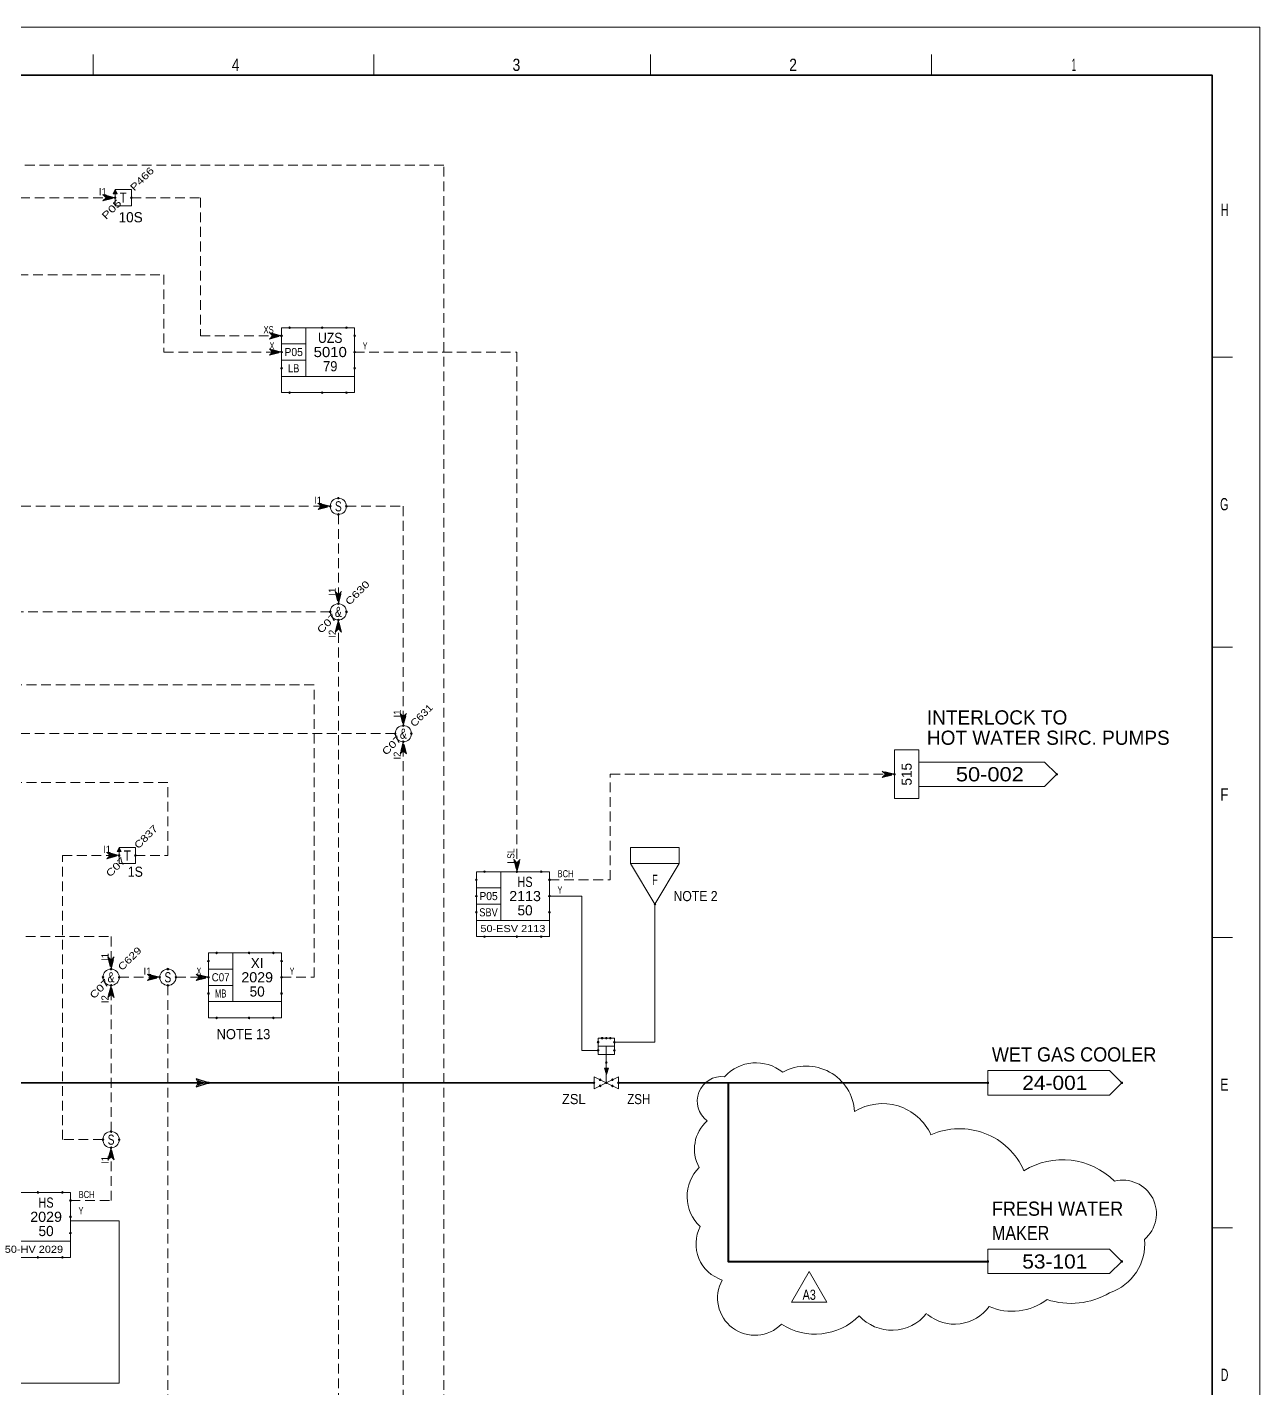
# Model space of a CAD drawing. Header units: millimetres. Extents: x 0 to 841, y 0 to 594.
# Drawn here: x 537.3 to 841, y 258.6 to 594 of the extents above; entities that cross this region are included whole.
import ezdxf
from ezdxf.enums import TextEntityAlignment as Align

# ---------------------------------------------------------------- set-up
doc = ezdxf.new("R2010")
doc.units = ezdxf.units.MM
doc.header["$LTSCALE"] = 0.8
doc.header["$PDMODE"] = 32
doc.header["$PDSIZE"] = 0.4
doc.linetypes.add('MEDIUM_DASHED', pattern=[4.5, 3, -1.5])
for name, color, linetype, lineweight in [('1', 7, 'Continuous', 13), ('12', 7, 'Continuous', 13), ('18', 7, 'Continuous', 13), ('30', 7, 'Continuous', 25), ('40', 7, 'Continuous', 35), ('43', 7, 'Continuous', 13), ('46', 7, 'MEDIUM_DASHED', 13), ('47', 7, 'Continuous', 13), ('48', 7, 'Continuous', 13), ('49', 7, 'Continuous', 13), ('50', 7, 'Continuous', 13), ('51', 7, 'Continuous', 13), ('53', 7, 'Continuous', 13), ('8', 7, 'Continuous', 40), ('9', 7, 'Continuous', 13)]:
    doc.layers.add(name, color=color, linetype=linetype, lineweight=lineweight)
doc.layers.add('45', color=7, linetype='Continuous')

msp = doc.modelspace()

# ---------------------------------------------------------------- linework, layer by layer
at = {"layer": '1'}
for p, q in [((553.6134, 587.2614), (553.6134, 582.2276)), ((622.7764, 587.2614), (622.7764, 582.2276)), ((690.937, 587.2614), (690.937, 582.2276)), ((760.1, 587.2614), (760.1, 582.2276)), ((834.2748, 512.7606), (829.263, 512.7606)), ((834.2748, 441.2795), (829.263, 441.2795)), ((834.2748, 369.7992), (829.263, 369.7992)), ((834.2748, 298.3181), (829.263, 298.3181))]:
    msp.add_line(p, q, dxfattribs=at)
at = {"layer": '1', "lineweight": 35}
msp.add_lwpolyline([(829.263, 112.0142), (829.263, 582.2276), (10.3331, 582.2276), (10.3331, 10.3819)], dxfattribs=at)
at = {"layer": '12'}
msp.add_lwpolyline([(0, 594), (841, 594), (841, 0), (0, 0)], close=True, dxfattribs=at)
at = {"layer": '18'}
for p, q in [((666, 380), (674, 380)), ((666, 380), (674, 380)), ((674, 342), (674, 380)), ((692, 344), (692, 378)), ((682, 344), (692, 344)), ((548, 300), (560, 300)), ((548, 300), (560, 300)), ((560, 260), (560, 300)), ((560, 260), (560, 300)), ((434, 260), (560, 260)), ((434, 260), (560, 260))]:
    msp.add_line(p, q, dxfattribs=at)
for points in [[(678, 342), (674, 342), (674, 380)], [(682, 344), (692, 344), (692, 378)]]:
    msp.add_lwpolyline(points, dxfattribs=at)
at = {"layer": '30'}
for p, q in [((580.5, 334), (580, 334)), ((581, 334), (581.5, 334))]:
    msp.add_line(p, q, dxfattribs=at)
for points in [[(582, 334), (579, 335), (579.5, 334), (579, 333)], [(579.5, 334.5), (581, 334), (579.5, 333.5), (580, 334)]]:
    msp.add_lwpolyline(points, close=True, dxfattribs=at)
for p in [(579.5, 334), (582, 334)]:
    msp.add_point(p, dxfattribs=at)
at = {"layer": '40'}
for p, q in [((579.5, 334), (372, 334)), ((582, 334), (677, 334)), ((683, 334), (774, 334))]:
    msp.add_line(p, q, dxfattribs=at)
at = {"layer": '43'}
for points in [[(774, 337), (804, 337), (807, 334), (804, 331), (774, 331)], [(774, 293), (804, 293), (807, 290), (804, 287), (774, 287)]]:
    msp.add_lwpolyline(points, close=True, dxfattribs=at)
for p in [(774, 334), (807, 334), (774, 290), (807, 290)]:
    msp.add_point(p, dxfattribs=at)
at = {"layer": '46'}
for points in [[(114, 570), (114, 562), (135, 562), (135, 552), (316, 552), (559, 552), (556, 552.8), (556.8, 552), (556, 551.2), (559, 552)], [(453, 100), (640, 100), (640, 560), (285, 560), (285, 502), (285.8, 505), (285, 504.2), (284.2, 505), (285, 502)], [(72, 550), (72, 533), (294, 533), (571, 533), (571, 514), (600, 514), (597, 514.8), (597.8, 514), (597, 513.2), (600, 514)], [(563, 552), (580, 552), (580, 518), (600, 518), (597, 518.8), (597.8, 518), (597, 517.2), (600, 518)], [(618, 514), (658, 514), (658, 386), (658.8, 389), (658, 388.2), (657.2, 389), (658, 386)], [(427.8787, 476), (612, 476), (609, 476.8), (609.8, 476), (609, 475.2), (612, 476)], [(614, 474), (614, 452), (614.8, 455), (614, 454.2), (613.2, 455), (614, 452)], [(616, 476), (630, 476), (630, 422), (630.8, 425), (630, 424.2), (629.2, 425), (630, 422)], [(612, 450), (440, 450), (440, 361), (466, 361), (463, 361.8), (463.8, 361), (463, 360.2), (466, 361)], [(180, 248), (180, 32), (614, 32), (614, 448), (613.2, 445), (614, 445.8), (614.8, 445), (614, 448)], [(600, 360), (608, 360), (608, 432), (414, 432), (414, 414), (414.8, 417), (414, 416.2), (413.2, 417), (414, 414)], [(628, 420), (448, 420), (448, 324), (498, 324), (495, 324.8), (495.8, 324), (495, 323.2), (498, 324)], [(210, 226), (210, 40), (630, 40), (630, 418), (629.2, 415), (630, 415.8), (630.8, 415), (630, 418)], [(666, 384), (681, 384), (681, 410), (751, 410), (748, 410.8), (748.8, 410), (748, 409.2), (751, 410)], [(564, 390), (572, 390), (572, 408), (456, 408), (456, 395), (456.8, 398), (456, 397.2), (455.2, 398), (456, 395)], [(556, 320), (546, 320), (546, 390), (560, 390), (557, 390.8), (557.8, 390), (557, 389.2), (560, 390)], [(519, 370), (558, 370), (558, 362), (558.8, 365), (558, 364.2), (557.2, 365), (558, 362)], [(560, 360), (570, 360), (567, 360.8), (567.8, 360), (567, 359.2), (570, 360)], [(574, 360), (582, 360), (579, 360.8), (579.8, 360), (579, 359.2), (582, 360)], [(572, 358), (572, 60), (92, 60), (95, 59.2), (94.2, 60), (95, 60.8), (92, 60)], [(558, 322), (558, 358), (557.2, 355), (558, 355.8), (558.8, 355), (558, 358)], [(548, 305), (558, 305), (558, 318), (557.2, 315), (558, 315.8), (558.8, 315), (558, 318)]]:
    msp.add_lwpolyline(points, dxfattribs=at)
for points in [[(558.6, 552), (556.4, 552.6), (557, 552), (556.4, 551.4)], [(558.2, 552), (556.8, 552.4), (557.2, 552), (556.8, 551.6)], [(557.8, 552), (557.2, 552.2), (557.4, 552), (557.2, 551.8)], [(599.6, 518), (597.4, 518.6), (598, 518), (597.4, 517.4)], [(599.2, 518), (597.8, 518.4), (598.2, 518), (597.8, 517.6)], [(598.8, 518), (598.2, 518.2), (598.4, 518), (598.2, 517.8)], [(599.6, 514), (597.4, 514.6), (598, 514), (597.4, 513.4)], [(599.2, 514), (597.8, 514.4), (598.2, 514), (597.8, 513.6)], [(598.8, 514), (598.2, 514.2), (598.4, 514), (598.2, 513.8)], [(611.6, 476), (609.4, 476.6), (610, 476), (609.4, 475.4)], [(611.2, 476), (609.8, 476.4), (610.2, 476), (609.8, 475.6)], [(610.8, 476), (610.2, 476.2), (610.4, 476), (610.2, 475.8)], [(614, 452.4), (614.6, 454.6), (614, 454), (613.4, 454.6)], [(614, 452.8), (614.4, 454.2), (614, 453.8), (613.6, 454.2)], [(614, 453.2), (614.2, 453.8), (614, 453.6), (613.8, 453.8)], [(614, 447.6), (613.4, 445.4), (614, 446), (614.6, 445.4)], [(614, 447.2), (613.6, 445.8), (614, 446.2), (614.4, 445.8)], [(614, 446.8), (613.8, 446.2), (614, 446.4), (614.2, 446.2)], [(630, 422.4), (630.6, 424.6), (630, 424), (629.4, 424.6)], [(630, 422.8), (630.4, 424.2), (630, 423.8), (629.6, 424.2)], [(630, 423.2), (630.2, 423.8), (630, 423.6), (629.8, 423.8)], [(630, 417.6), (629.4, 415.4), (630, 416), (630.6, 415.4)], [(630, 417.2), (629.6, 415.8), (630, 416.2), (630.4, 415.8)], [(630, 416.8), (629.8, 416.2), (630, 416.4), (630.2, 416.2)], [(750.6, 410), (748.4, 410.6), (749, 410), (748.4, 409.4)], [(750.2, 410), (748.8, 410.4), (749.2, 410), (748.8, 409.6)], [(749.8, 410), (749.2, 410.2), (749.4, 410), (749.2, 409.8)], [(559.6, 390), (557.4, 390.6), (558, 390), (557.4, 389.4)], [(559.2, 390), (557.8, 390.4), (558.2, 390), (557.8, 389.6)], [(558.8, 390), (558.2, 390.2), (558.4, 390), (558.2, 389.8)], [(658, 386.4), (658.6, 388.6), (658, 388), (657.4, 388.6)], [(658, 386.8), (658.4, 388.2), (658, 387.8), (657.6, 388.2)], [(658, 387.2), (658.2, 387.8), (658, 387.6), (657.8, 387.8)], [(558, 362.4), (558.6, 364.6), (558, 364), (557.4, 364.6)], [(558, 362.8), (558.4, 364.2), (558, 363.8), (557.6, 364.2)], [(558, 363.2), (558.2, 363.8), (558, 363.6), (557.8, 363.8)], [(569.6, 360), (567.4, 360.6), (568, 360), (567.4, 359.4)], [(569.2, 360), (567.8, 360.4), (568.2, 360), (567.8, 359.6)], [(568.8, 360), (568.2, 360.2), (568.4, 360), (568.2, 359.8)], [(581.6, 360), (579.4, 360.6), (580, 360), (579.4, 359.4)], [(581.2, 360), (579.8, 360.4), (580.2, 360), (579.8, 359.6)], [(580.8, 360), (580.2, 360.2), (580.4, 360), (580.2, 359.8)], [(558, 357.6), (557.4, 355.4), (558, 356), (558.6, 355.4)], [(558, 357.2), (557.6, 355.8), (558, 356.2), (558.4, 355.8)], [(558, 356.8), (557.8, 356.2), (558, 356.4), (558.2, 356.2)], [(558, 317.6), (557.4, 315.4), (558, 316), (558.6, 315.4)], [(558, 317.2), (557.6, 315.8), (558, 316.2), (558.4, 315.8)], [(558, 316.8), (557.8, 316.2), (558, 316.4), (558.2, 316.2)]]:
    msp.add_lwpolyline(points, close=True, dxfattribs=at)
at = {"layer": '47'}
for points in [[(680, 334), (677, 335.5), (677, 332.5)], [(680, 334), (683, 332.5), (683, 335.5)]]:
    msp.add_lwpolyline(points, close=True, dxfattribs=at)
for p in [(677, 334), (678.5, 334.7496), (678.5, 333.2496), (680, 334), (681.5, 334.7504), (681.5, 333.2504), (683, 334)]:
    msp.add_point(p, dxfattribs=at)
at = {"layer": '48'}
for p, q in [((606, 520), (606, 508)), ((600, 516), (606, 516)), ((600, 512), (606, 512)), ((654, 386), (654, 374)), ((648, 382), (654, 382)), ((648, 378), (654, 378)), ((588, 366), (588, 354)), ((582, 362), (588, 362)), ((582, 358), (588, 358))]:
    msp.add_line(p, q, dxfattribs=at)
for points in [[(559, 554), (558.5, 553), (559.5, 553)], [(559, 550), (563, 550), (563, 554), (559, 554)], [(600, 520), (618, 520), (618, 508), (600, 508)], [(560, 392), (559.5, 391), (560.5, 391)], [(560, 388), (564, 388), (564, 392), (560, 392)], [(648, 386), (666, 386), (666, 374), (648, 374)], [(582, 366), (600, 366), (600, 354), (582, 354)], [(530, 307), (548, 307), (548, 295), (530, 295)]]:
    msp.add_lwpolyline(points, close=True, dxfattribs=at)
for points in [[(558.6378, 553.1024), (559.0315, 553.7323), (559.3465, 553.1024), (558.7953, 553.1024), (559.0315, 553.4961), (559.189, 553.1811), (558.9528, 553.1811)], [(600, 508), (600, 504), (618, 504), (618, 508)], [(559.6378, 391.1024), (560.0315, 391.7323), (560.3465, 391.1024), (559.7953, 391.1024), (560.0315, 391.4961), (560.189, 391.1811), (559.9528, 391.1811)], [(648, 374), (648, 370), (666, 370), (666, 374)], [(582, 354), (582, 350), (600, 350), (600, 354)], [(530, 295), (530, 291), (548, 291), (548, 295)]]:
    msp.add_lwpolyline(points, dxfattribs=at)
for centre in [(614, 476), (614, 450), (630, 420), (558, 360), (572, 360), (558, 320)]:
    msp.add_circle(centre, 2, dxfattribs=at)
for p in [(559, 552), (563, 552), (602, 520), (610, 520), (616, 520), (600, 518), (618, 518), (600, 514), (618, 514), (600, 510), (618, 510), (602, 504), (610, 504), (616, 504), (614, 478), (612, 476), (614, 474), (616, 476), (612, 450), (614, 452), (616, 450), (614, 448), (628, 420), (630, 422), (632, 420), (630, 418), (560, 390), (564, 390), (650, 386), (658, 386), (664, 386), (648, 384), (666, 384), (648, 380), (666, 380), (648, 376), (666, 376), (650, 370), (658, 370), (664, 370), (584, 366), (592, 366), (598, 366), (558, 362), (572, 362), (582, 364), (600, 364), (556, 360), (560, 360), (570, 360), (574, 360), (582, 360), (600, 360), (558, 358), (572, 358), (582, 356), (600, 356), (584, 350), (592, 350), (598, 350), (558, 322), (556, 320), (560, 320), (558, 318), (540, 307), (546, 307), (548, 305), (548, 301), (548, 297), (540, 291), (546, 291)]:
    msp.add_point(p, dxfattribs=at)
at = {"layer": '49'}
for p, q in [((757, 416), (751, 416)), ((757, 404), (757, 416)), ((788, 413), (757, 413)), ((788, 407), (757, 407))]:
    msp.add_line(p, q, dxfattribs=at)
for points in [[(751, 416), (751, 404), (757, 404)], [(788, 413), (791, 410), (788, 407)]]:
    msp.add_lwpolyline(points, dxfattribs=at)
for p in [(751, 410), (791, 410)]:
    msp.add_point(p, dxfattribs=at)
at = {"layer": '50'}
for points in [[(680, 334), (680, 343), (678, 343), (678, 341), (682, 341), (682, 345), (678, 345), (678, 343), (682, 343)], [(680, 336.315), (680.3937, 337.4961), (679.685, 337.4961), (680, 336.5512), (680.2362, 337.4173), (679.8425, 337.4173), (680, 336.7874), (680.1575, 337.3386), (680, 337.3386), (680, 337.0236)]]:
    msp.add_lwpolyline(points, dxfattribs=at)
for points in [[(680.0394, 336.0787), (680.5394, 337.5787), (679.5394, 337.5787)], [(730.0008, 287.4992), (725.6709, 279.9992), (734.3307, 279.9992)]]:
    msp.add_lwpolyline(points, close=True, dxfattribs=at)
for p in [(678, 344), (678, 342), (679, 345), (680, 345), (681, 345), (682, 344), (682, 342), (680, 339), (680, 337), (680, 334)]:
    msp.add_point(p, dxfattribs=at)
at = {"layer": '51'}
for centre, radius, start, end in [((716.8896, 328.3883), 10.5307, 51.36441, 137.433), ((708.4744, 329.5049), 6.043, 83.73536, 233.52339), ((729.2717, 326.1902), 11.9323, 3.55024, 119.12184), ((748.0536, 315.7494), 13.1232, 24.45023, 121.5803), ((711, 317.6815), 9.2699, 131.29981, 209.26683), ((767.0768, 305.3918), 17.3027, 23.75653, 114.14206), ((709.9766, 305.9788), 10.0653, 134.56696, 227.29112), ((792.4088, 296.9442), 18.1074, 45.07041, 121.6274), ((807.2696, 301.7576), 8.2702, 310.11631, 104.5149), ((711.3928, 294.2913), 9.2933, 152.49885, 252.3994), ((800.0594, 294.2415), 12.5955, 288.30694, 5.42852), ((716.599, 280.9825), 9.169, 150.96172, 315.59638), ((794.484, 298.3986), 18.7231, 251.62771, 300.6033), ((765.7959, 285.142), 10.5752, 230.95189, 323.80938), ((779.9796, 291.9164), 14.1915, 246.54394, 307.31633), ((731.4576, 287.3565), 15.2511, 236.99253, 315.22183), ((750.3522, 284.0741), 10.9888, 222.75475, 321.04547)]:
    msp.add_arc(centre, radius, start, end, dxfattribs=at)
at = {"layer": '53'}
msp.add_lwpolyline([(686, 392), (698, 392), (698, 388), (686, 388)], close=True, dxfattribs=at)
msp.add_lwpolyline([(698, 388), (692, 378), (686, 388)], dxfattribs=at)
msp.add_point((692, 378), dxfattribs=at)
at = {"layer": '8'}
msp.add_lwpolyline([(710, 334), (710, 290), (774, 290)], dxfattribs=at)
at = {"layer": '9'}
msp.add_lwpolyline([(0, 0), (841, 0), (841, 594), (0, 594)], close=True, dxfattribs=at)

# ---------------------------------------------------------------- texts
at = {"layer": '1'}
for s, width, p in [('4', 0.85, (588.7012, 583.2346)), ('3', 0.85, (657.8642, 583.2346)), ('2', 0.85, (726.0248, 583.2346)), ('1', 0.4, (795.1799, 583.2346))]:
    msp.add_text(s, height=3.02, dxfattribs=dict(at, width=width)).set_placement(p, align=Align.CENTER)
for s, width, p in [('H', 0.65, (833.2701, 547.4945)), ('G', 0.65, (833.2701, 475.0071)), ('F', 0.8, (833.2701, 403.526)), ('E', 0.75, (833.2701, 332.0449)), ('D', 0.65, (833.2701, 260.5646))]:
    msp.add_text(s, height=3.02, dxfattribs=dict(at, width=width)).set_placement(p, align=Align.RIGHT)
at = {"layer": '12', "width": 0.9}
msp.add_text('NOTE 2', height=2.5, dxfattribs=at).set_placement((702, 378.7496), align=Align.CENTER)
at = {"layer": '12', "width": 0.95}
msp.add_text('NOTE 13', height=2.5, dxfattribs=at).set_placement((584, 344.7496))
at = {"layer": '43'}
for s, width, p in [('WET GAS COOLER', 0.95, (775, 339.2504)), ('FRESH WATER', 0.95, (775, 301.2504)), ('MAKER', 0.85, (775, 295.2504))]:
    msp.add_text(s, height=3.5, dxfattribs=dict(at, width=width)).set_placement(p)
at = {"layer": '43', "width": 1.1}
for s, p in [('24-001', (790.5, 332.2504)), ('53-101', (790.5, 288.2504))]:
    msp.add_text(s, height=3.5, dxfattribs=at).set_placement(p, align=Align.CENTER)
at = {"layer": '45'}
for p in [(555.0157, 552.626), (608.0157, 476.626), (556.0157, 390.626), (566.0157, 360.626)]:
    msp.add_text('I1', height=1.75, dxfattribs=at).set_placement(p)
for s, width, p in [('XS', 0.8, (595.5669, 518.626)), ('X', 0.6, (597.0669, 514.626)), ('Y', 0.6, (620, 514.6252)), ('BCH', 0.8, (668, 384.6252)), ('Y', 0.6, (668, 380.6252)), ('X', 0.6, (579.0669, 360.626)), ('Y', 0.6, (602, 360.6252)), ('BCH', 0.8, (550, 305.6252)), ('Y', 0.6, (550, 301.6252))]:
    msp.add_text(s, height=1.75, dxfattribs=dict(at, width=width)).set_placement(p)
for s, p in [('I1', (613.3748, 454)), ('I2', (613.374, 443.6378)), ('I1', (629.3748, 424)), ('I2', (629.374, 413.6378)), ('I1', (557.3748, 364)), ('I2', (557.374, 353.6378)), ('I1', (557.374, 314.0157))]:
    msp.add_text(s, height=1.75, rotation=90, dxfattribs=at).set_placement(p)
at = {"layer": '45', "width": 0.9}
msp.add_text('LSL', height=1.75, rotation=90, dxfattribs=at).set_placement((657.3748, 388))
at = {"layer": '49'}
for s, p in [('INTERLOCK TO', (759, 422.2504)), ('HOT WATER SIRC. PUMPS', (759, 417.2504))]:
    msp.add_text(s, height=3.5, dxfattribs=at).set_placement(p)
msp.add_text('515', height=2.5, rotation=90, dxfattribs=at).set_placement((755.2504, 409.9996), align=Align.CENTER)
at = {"layer": '49', "width": 1.15}
msp.add_text('50-002', height=3.5, dxfattribs=at).set_placement((774.5, 408.2504), align=Align.CENTER)
at = {"layer": '50'}
for s, width, p in [('P466', 1.3, (563.7402, 553.5024)), ('C630', 1.3, (616.7402, 451.5024)), ('C631', 1.2, (632.7402, 421.5024)), ('C837', 1.25, (564.7402, 391.5024)), ('C629', 1.25, (560.7402, 361.5024))]:
    msp.add_text(s, height=1.75, rotation=45, dxfattribs=dict(at, width=width)).set_placement(p)
for s, width, p in [('P05', 1.35, (560.7345, 550.4975)), ('C07', 1.3, (613.7345, 448.4975)), ('C07', 1.3, (629.7345, 418.4975)), ('C07', 1.3, (561.7345, 388.4975)), ('C07', 1.3, (557.7345, 358.4975))]:
    msp.add_text(s, height=1.75, rotation=45, dxfattribs=dict(at, width=width)).set_placement(p, align=Align.RIGHT)
for s, height, width, p in [('T', 2.5, 0.85, (561.0004, 550.7496)), ('UZS', 2.5, 0.9, (611.9913, 516.2496)), ('P05', 2, 0.95, (603, 513)), ('5010', 2.5, 1.1, (612.0004, 512.7496)), ('LB', 2, 0.85, (603, 509)), ('79', 2.5, 0.95, (611.9996, 509.2496)), ('S', 2.5, 0.75, (614.0004, 474.7496)), ('&', 2.5, 0.75, (614, 448.7496)), ('&', 2.5, 0.75, (629.9992, 418.7496)), ('T', 2.5, 0.85, (562.0004, 388.7496)), ('1S', 2.5, 0.9, (563.9909, 384.7496)), ('HS', 2.5, 0.8, (659.9909, 382.2496)), ('P05', 2, 0.95, (651, 379)), ('2113', 2.5, 1.05, (660, 378.7496)), ('SBV', 2, 0.85, (650.9933, 375)), ('50-ESV 2113', 1.75, 1.15, (657, 371.1252)), ('&', 2.5, 0.75, (557.9992, 358.7496)), ('S', 2.5, 0.75, (572.0004, 358.7496)), ('C07', 2, 0.9, (585, 359)), ('2029', 2.5, 1.05, (594, 358.7496)), ('MB', 2, 0.7, (585, 355)), ('ZSL', 2.5, 0.95, (672, 328.7496)), ('ZSH', 2.5, 0.85, (688, 328.7496)), ('S', 2.5, 0.75, (558.0004, 318.7496)), ('HS', 2.5, 0.8, (541.9909, 303.2496)), ('2029', 2.5, 1.05, (542, 299.7496)), ('50-HV 2029', 1.75, 1.15, (539, 292.1252)), ('A3', 2.5, 0.8, (730.0008, 280.5543))]:
    msp.add_text(s, height=height, dxfattribs=dict(at, width=width)).set_placement(p, align=Align.CENTER)
for s, p in [('10S', (562.826, 545.9465)), ('50', (660, 375.2496)), ('XI', (593.9996, 362.2496)), ('50', (594, 355.2496)), ('50', (542, 296.2496))]:
    msp.add_text(s, height=2.5, dxfattribs=at).set_placement(p, align=Align.CENTER)
at = {"layer": '53', "width": 0.65}
msp.add_text('F', height=2.5, dxfattribs=at).set_placement((692.0004, 382.7496), align=Align.CENTER)

doc.saveas('drawing.dxf')
